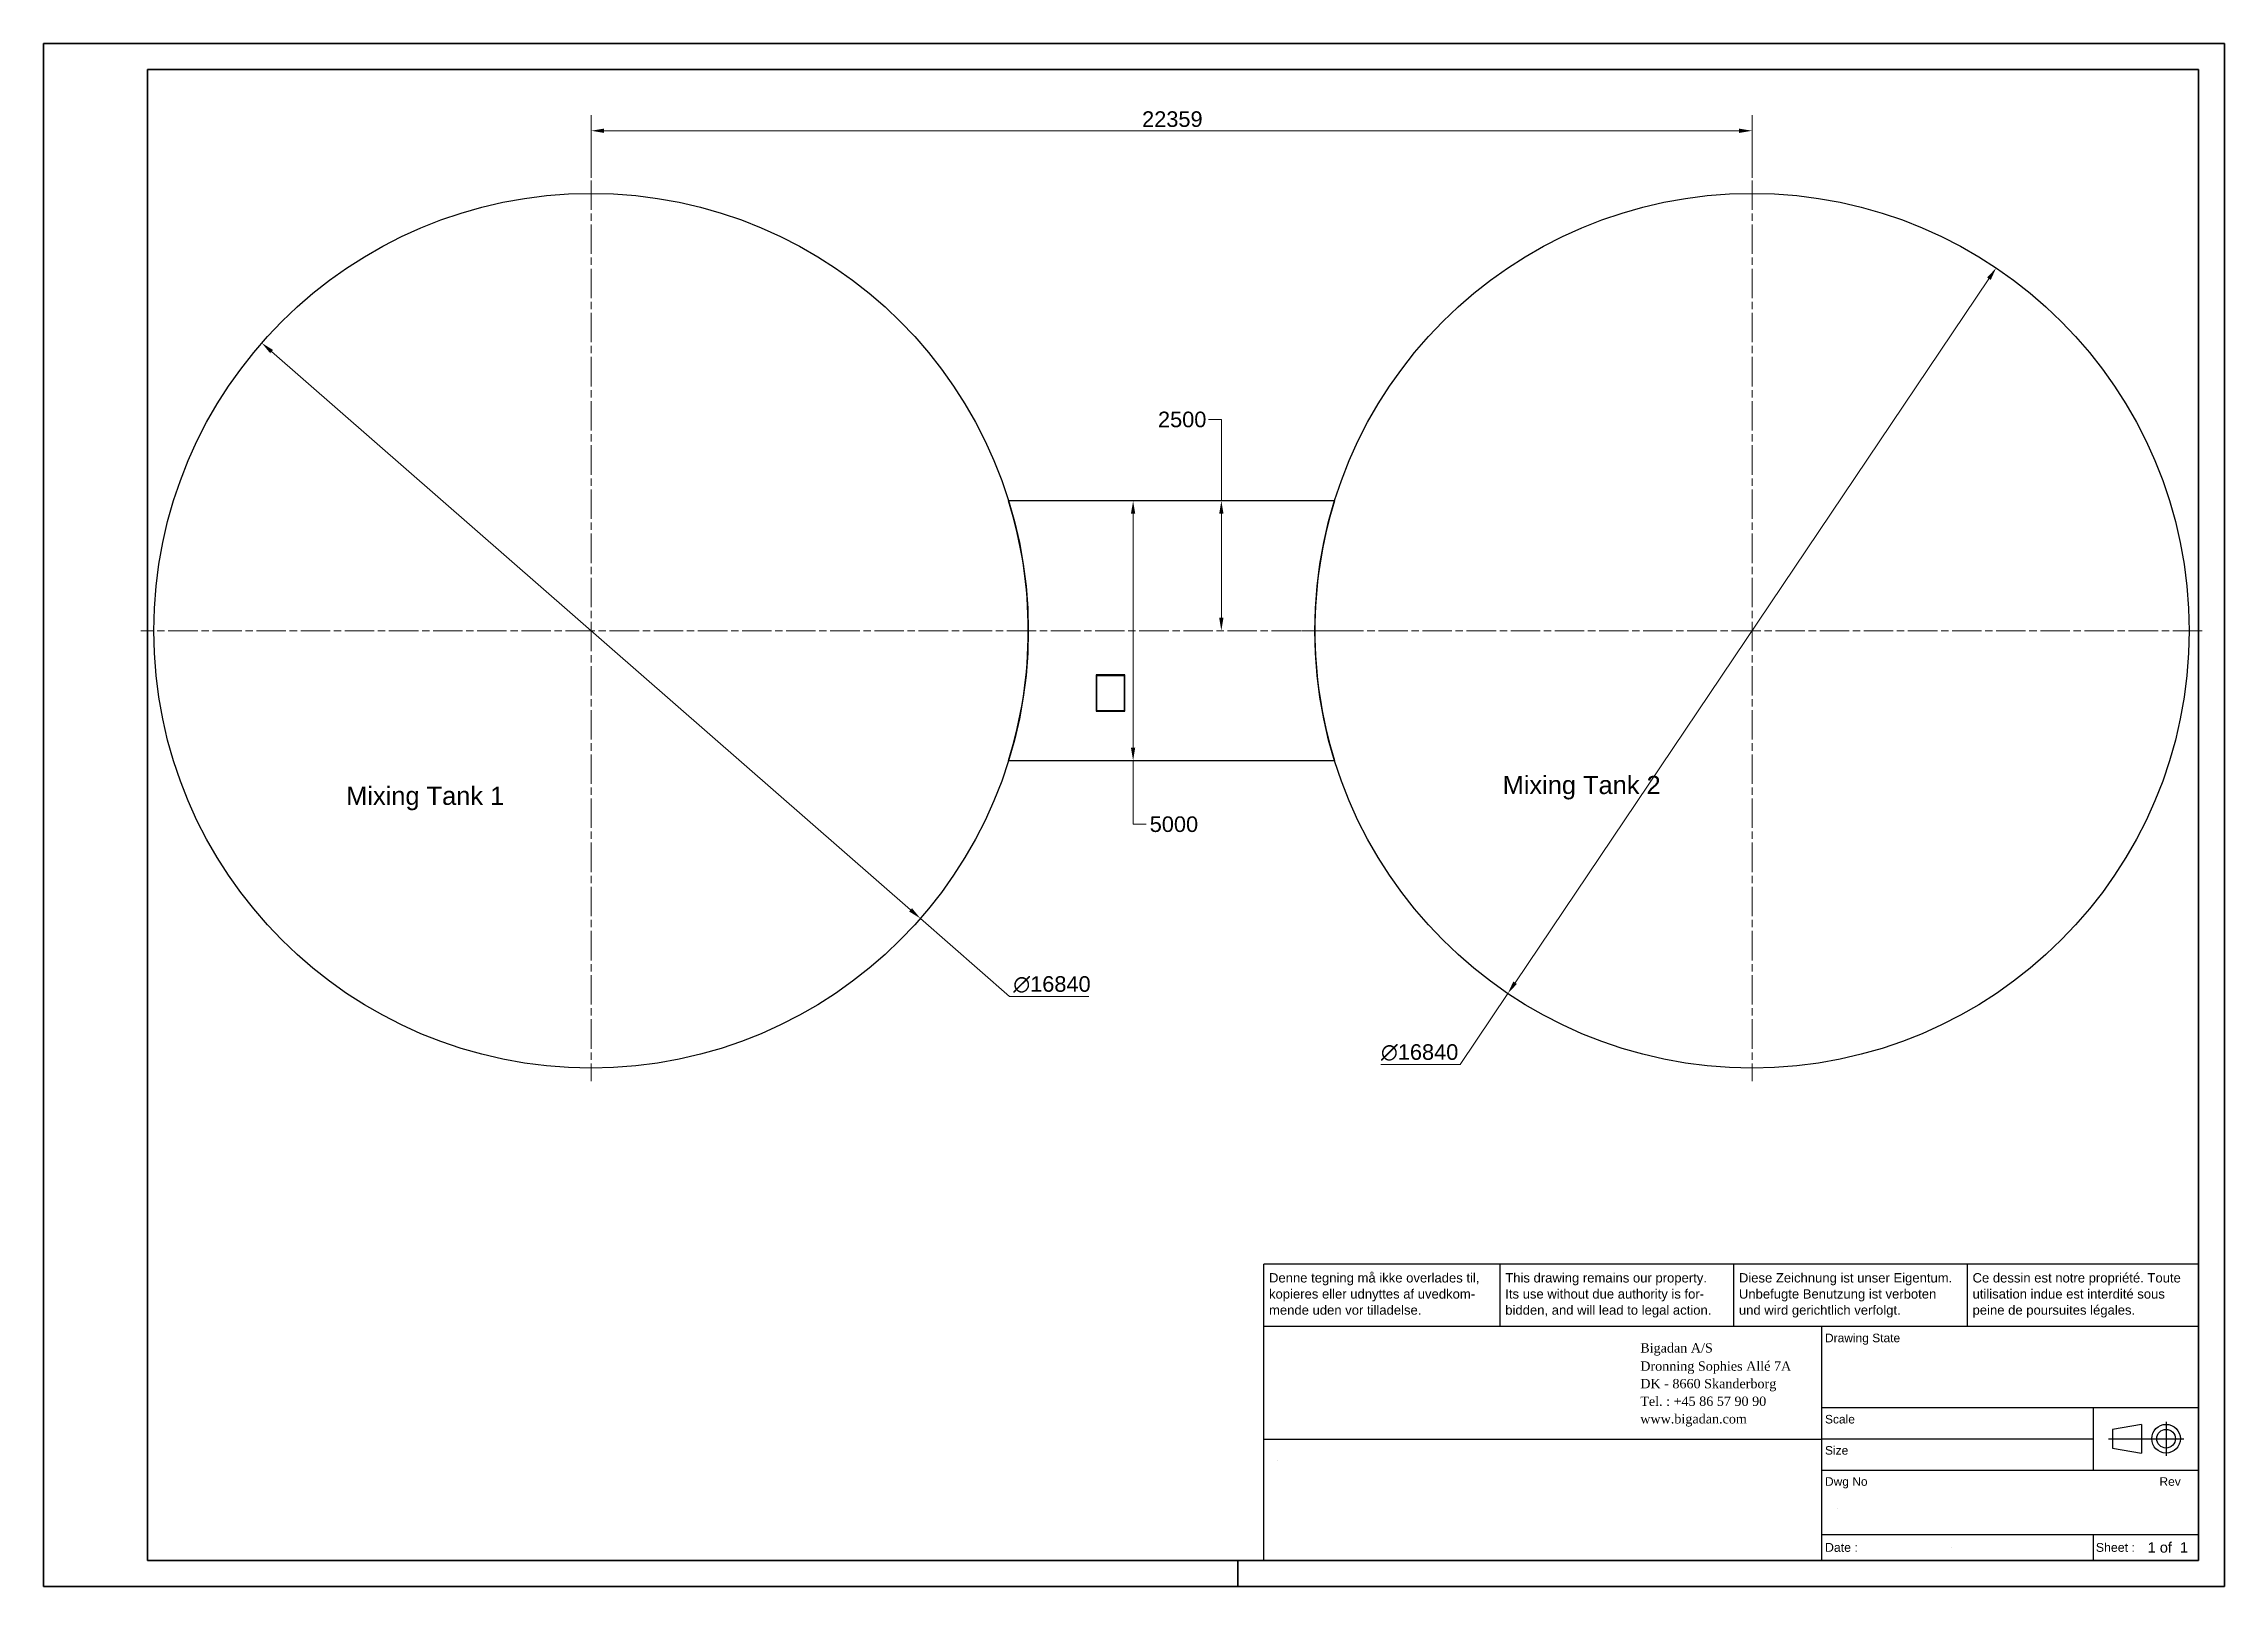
# Model space of a CAD drawing. Header units: millimetres. Extents: x 0 to 42000, y 0 to 29700.
import ezdxf
from ezdxf.enums import TextEntityAlignment as Align

# ---------------------------------------------------------------- set-up
doc = ezdxf.new("R2018")
doc.units = ezdxf.units.MM
doc.header["$LTSCALE"] = 100
doc.linetypes.add('CHAIN', pattern=[0.3543, 0.2362, -0.0295, 0.0591, -0.0295])
doc.layers.get('0').update_dxf_attribs({"lineweight": 18})
for name, color, linetype, lineweight in [('Border', 7, 'Continuous', 35), ('Center Mark', 7, 'Continuous', 18), ('Dimension', 7, 'Continuous', 18), ('Symbol', 7, 'Continuous', 18), ('Title', 7, 'Continuous', 25), ('Visible', 7, 'Continuous', 25)]:
    doc.layers.add(name, color=color, linetype=linetype, lineweight=lineweight)
doc.styles.add('Note Text', font='arial.ttf')
doc.styles.get("Standard").update_dxf_attribs({"font": 'arial.ttf'})
doc.styles.add('Text Style150', font='arial.ttf')
doc.styles.add('Text Style72', font='arial.ttf')
doc.styles.add('Text Style85', font='times.ttf')
doc.styles.add('Title', font='arial.ttf')
doc.styles.add('Title150', font='arial.ttf')
doc.styles.add('Title200', font='arial.ttf')
doc.dimstyles.new('Default - Method 2b', dxfattribs={"dimscale": 100, "dimtxt": 3, "dimasz": 2.5, "dimexe": 3, "dimexo": 0.5, "dimgap": 0.7, "dimtad": 0, "dimtoh": 1, "dimdec": 1, "dimrnd": 1e-08, "dimtxsty": 'Title', "dimcen": 0.09, "dimdle": 10, "dimclrd": 256, "dimclre": 256, "dimclrt": 7, "dimadec": 0, "dimazin": 2, "dimtfac": 0.833333, "dimtdec": 1, "dimtmove": 0, "dimatfit": 3, "dimfxl": 1, "dimtolj": 1, "dimlwd": -1, "dimlwe": -1, "dimarcsym": 0})

# ---------------------------------------------------------------- blocks, each defined once
blk = doc.blocks.new('Borders Bigadan Border')
at = {"layer": 'Border'}
for p, q in [((0, 297), (420, 297)), ((0, 0), (0, 297)), ((420, 297), (415, 297)), ((420, 297), (420, 0)), ((415, 292), (20, 292)), ((20, 292), (20, 5)), ((415, 5), (415, 292)), ((20, 5), (415, 5)), ((230, 5), (230, 0)), ((420, 0), (0, 0))]:
    blk.add_line(p, q, dxfattribs=at)
blk = doc.blocks.new('Title Blocks Title')
at = {"layer": 'Title'}
for p, q in [((205, 62), (25, 62)), ((25, 50), (25, 62)), ((70.5, 50), (70.5, 62)), ((115.5, 50), (115.5, 62)), ((160.5, 50), (160.5, 62)), ((205, 50), (25, 50)), ((25, 5), (25, 50)), ((132.5, 5), (132.5, 50)), ((205, 34.36), (132.5, 34.36)), ((184.74, 34.36), (184.74, 22.36)), ((25, 28.36), (132.5, 28.36)), ((184.74, 28.36), (132.5, 28.36)), ((132.5, 22.36), (205, 22.36)), ((132.5, 10), (205, 10)), ((184.74, 10), (184.74, 5))]:
    blk.add_line(p, q, dxfattribs=at)
at = {"layer": 'Title', "lineweight": 25}
for p, q in [((194.05, 31.19), (188.45, 30.23)), ((188.45, 30.23), (188.45, 26.63)), ((194.05, 31.19), (194.05, 25.67)), ((198.77, 31.7), (198.77, 25.16)), ((187.65, 28.43), (202.19, 28.43)), ((188.45, 26.63), (194.05, 25.67))]:
    blk.add_line(p, q, dxfattribs=at)
for radius in [2.76, 1.8]:
    blk.add_circle((198.77, 28.43), radius, dxfattribs=at)
at = {"layer": 'Title'}
for s, height, style, p in [('Denne tegning må ikke overlades til,', 1.8, 'Text Style72', (26, 58.5)), ('This drawing remains our property.', 1.8, 'Text Style72', (71.5, 58.5)), ('Diese Zeichnung ist unser Eigentum.', 1.8, 'Text Style72', (116.5, 58.5)), ('Ce dessin est notre propriété. Toute', 1.8, 'Text Style72', (161.5, 58.5)), ('kopieres eller udnyttes af uvedkom-', 1.8, 'Text Style72', (26, 55.4)), ('Its use without due authority is for-', 1.8, 'Text Style72', (71.5, 55.4)), ('Unbefugte Benutzung ist verboten', 1.8, 'Text Style72', (116.5, 55.4)), ('utilisation indue est interdité sous', 1.8, 'Text Style72', (161.5, 55.4)), ('mende uden vor tilladelse.', 1.8, 'Text Style72', (26, 52.3)), ('bidden, and will lead to legal action.', 1.8, 'Text Style72', (71.5, 52.3)), ('und wird gerichtlich verfolgt.', 1.8, 'Text Style72', (116.5, 52.3)), ('peine de poursuites légales.', 1.8, 'Text Style72', (161.5, 52.3)), ('Bigadan A/S', 1.8, 'Text Style85', (97.5, 45.01)), ('Drawing State', 1.65, 'Title150', (133.08, 47)), ('Dronning Sophies Allé 7A', 1.8, 'Text Style85', (97.5, 41.51)), ('DK - 8660 Skanderborg', 1.8, 'Text Style85', (97.5, 38.13)), ('Tel. : +45 86 57 90 90', 1.8, 'Text Style85', (97.5, 34.74)), ('www.bigadan.com', 1.8, 'Text Style85', (97.5, 31.36)), ('Scale', 1.65, 'Title150', (133.08, 31.36)), ('Size', 1.65, 'Title150', (133.08, 25.36)), ('Dwg No', 1.65, 'Title150', (133.08, 19.36)), ('Rev', 1.65, 'Title150', (197.5, 19.36))]:
    blk.add_text(s, height=height, dxfattribs=dict(at, style=style)).set_placement(p)
at = {"layer": 'Title', "style": 'Text Style150'}
for s, p in [('Sheet :', (185.24, 7.5)), ('Date :', (133.08, 7.5))]:
    blk.add_text(s, height=1.7, dxfattribs=at).set_placement(p, align=Align.MIDDLE_LEFT)
at = {"layer": 'Title', "style": 'Title200'}
blk.add_text('1 of  1', height=2, dxfattribs=at).set_placement((203, 7.5), align=Align.MIDDLE_RIGHT)
at = {"layer": 'Title', "color": 1, "true_color": 0xff0000, "insert": (169, 47.68), "char_height": 2.5, "width": 40, "attachment_point": 5, "style": 'Note Text'}
blk.add_mtext('\\fArial|b0|i0; ', dxfattribs=at)
at = {"layer": 'Title', "color": 1, "lineweight": 5, "true_color": 0xff0000, "flags": 253}
blk.add_attdef('STATUS', text='', height=6.2, dxfattribs=at).set_placement((169, 40.36), align=Align.MIDDLE_CENTER)
at = {"layer": 'Title', "lineweight": 30, "flags": 104}
for tag, height, p in [('Initial_View_Scale', 2.39, (158.62, 31.36)), ('Sheet_Size', 2.4, (158.62, 25.36)), ('REVISION_NUMBER', 3.5, (200, 15)), ('CREATION_DATE', 2, (157.5, 7.5))]:
    blk.add_attdef(tag, text='', height=height, dxfattribs=at).set_placement(p, align=Align.MIDDLE_CENTER)
for tag, p in [('PROJECT', (27.5, 24.3)), ('TITLE', (27.5, 17.3)), ('DESCRIPTION', (27.5, 10.3))]:
    blk.add_attdef(tag, text='', height=2.8, dxfattribs=at).set_placement(p, align=Align.TOP_LEFT)
blk.add_attdef('PART_NUMBER', text='', height=3.5, dxfattribs=at).set_placement((135.5, 15), align=Align.MIDDLE_LEFT)
blk = doc.blocks.new('*D26')
at = {"layer": 'Defpoints', "color": 0, "transparency": 16777216}
for p in [(32903, 28023), (10544, 27068), (32903, 27068)]:
    blk.add_point(p, dxfattribs=at)
at = {"layer": 'Dimension', "transparency": 16777216}
for p, q in [((10544, 27118), (10544, 28323)), ((32903, 27118), (32903, 28323)), ((10794, 28023), (32653, 28023))]:
    blk.add_line(p, q, dxfattribs=at)
for points in [[(10794, 28064), (10794, 27981), (10544, 28023)], [(32653, 28064), (32653, 27981), (32903, 28023)]]:
    blk.add_solid(points, dxfattribs=at)
at = {"layer": 'Dimension', "color": 7, "transparency": 16777216, "insert": (21156, 28093), "char_height": 300, "attachment_point": 7, "style": 'Title'}
blk.add_mtext('\\A1;22359', dxfattribs=at)
blk = doc.blocks.new('*D27')
at = {"layer": 'Defpoints', "color": 0, "transparency": 16777216}
for p in [(20983, 20898), (20983, 20898), (20983, 15898)]:
    blk.add_point(p, dxfattribs=at)
at = {"layer": 'Dimension', "transparency": 16777216}
for p, q in [((20983, 16148), (20983, 20648)), ((20983, 14672), (20983, 15898)), ((21233, 14672), (20983, 14672))]:
    blk.add_line(p, q, dxfattribs=at)
for points in [[(20941, 20648), (21024, 20648), (20983, 20898)], [(20941, 16148), (21024, 16148), (20983, 15898)]]:
    blk.add_solid(points, dxfattribs=at)
at = {"layer": 'Dimension', "color": 7, "transparency": 16777216, "insert": (21303, 14519), "char_height": 300, "attachment_point": 7, "style": 'Title'}
blk.add_mtext('\\A1;5000', dxfattribs=at)
blk = doc.blocks.new('*D28')
at = {"layer": 'Defpoints', "color": 0, "transparency": 16777216}
for p in [(22682, 20898), (22682, 20898), (10544, 18398)]:
    blk.add_point(p, dxfattribs=at)
at = {"layer": 'Dimension', "transparency": 16777216}
for p, q in [((22432, 22464), (22682, 22464)), ((22682, 22464), (22682, 20898)), ((22682, 18648), (22682, 20648))]:
    blk.add_line(p, q, dxfattribs=at)
for points in [[(22641, 20648), (22724, 20648), (22682, 20898)], [(22641, 18648), (22724, 18648), (22682, 18398)]]:
    blk.add_solid(points, dxfattribs=at)
at = {"layer": 'Dimension', "color": 7, "transparency": 16777216, "insert": (21462, 22311), "char_height": 300, "attachment_point": 7, "style": 'Title'}
blk.add_mtext('\\A1;2500', dxfattribs=at)
blk = doc.blocks.new('*D29')
at = {"layer": 'Defpoints', "color": 0, "transparency": 16777216}
for p in [(37605, 25382), (28200, 11413)]:
    blk.add_point(p, dxfattribs=at)
at = {"layer": 'Dimension', "transparency": 16777216}
for p, q in [((37466, 25175), (28339, 11621)), ((28200, 11413), (27280, 10047)), ((27280, 10047), (25756, 10047))]:
    blk.add_line(p, q, dxfattribs=at)
for points in [[(37431, 25198), (37500, 25151), (37605, 25382)], [(28305, 11644), (28374, 11597), (28200, 11413)]]:
    blk.add_solid(points, dxfattribs=at)
at = {"layer": 'Dimension', "color": 7, "transparency": 16777216, "insert": (25756, 10117), "char_height": 300, "attachment_point": 7, "style": 'Title'}
blk.add_mtext('\\A1;∅16840', dxfattribs=at)
blk = doc.blocks.new('*D30')
at = {"layer": 'Defpoints', "color": 0, "transparency": 16777216}
for p in [(4202, 23936), (16886, 12859)]:
    blk.add_point(p, dxfattribs=at)
at = {"layer": 'Dimension', "transparency": 16777216}
for p, q in [((4390, 23772), (16697, 13023)), ((16886, 12859), (18605, 11357)), ((18605, 11357), (20130, 11357))]:
    blk.add_line(p, q, dxfattribs=at)
for points in [[(4418, 23803), (4363, 23740), (4202, 23936)], [(16725, 13055), (16670, 12992), (16886, 12859)]]:
    blk.add_solid(points, dxfattribs=at)
at = {"layer": 'Dimension', "color": 7, "transparency": 16777216, "insert": (18675, 11427), "char_height": 300, "attachment_point": 7, "style": 'Title'}
blk.add_mtext('\\A1;∅16840', dxfattribs=at)

msp = doc.modelspace()

# ---------------------------------------------------------------- linework, layer by layer
at = {"layer": 'Center Mark', "linetype": 'CHAIN', "ltscale": 23.990969}
for p, q in [((10543.71, 27067.59), (10543.71, 9727.59)), ((32902.54, 27067.59), (32902.54, 9727.59)), ((25067.99, 18397.59), (1873.71, 18397.59)), ((41572.54, 18397.59), (24232.54, 18397.59))]:
    msp.add_line(p, q, dxfattribs=at)
at = {"layer": 'Visible'}
for p, q in [((24862.41, 20897.59), (18584.01, 20897.59)), ((20283.71, 17537.59), (20273.71, 17547.59)), ((20273.71, 17547.59), (20273.71, 16847.59)), ((20823.71, 17547.59), (20273.71, 17547.59)), ((20283.71, 16857.59), (20283.71, 17537.59)), ((20283.71, 17537.59), (20813.71, 17537.59)), ((20813.71, 17537.59), (20823.71, 17547.59)), ((20813.71, 17537.59), (20813.71, 16857.59)), ((20823.71, 16847.59), (20823.71, 17547.59)), ((20283.71, 16857.59), (20273.71, 16847.59)), ((20273.71, 16847.59), (20823.71, 16847.59)), ((20813.71, 16857.59), (20283.71, 16857.59)), ((20813.71, 16857.59), (20823.71, 16847.59)), ((18584.01, 15897.59), (24862.41, 15897.59))]:
    msp.add_line(p, q, dxfattribs=at)
for centre in [(10543.71, 18397.59), (32902.54, 18397.59)]:
    msp.add_circle(centre, 8420, dxfattribs=at)
for centre, start, end in [((10543.71, 18397.59), 342.727768, 17.272232), ((32902.71, 18397.59), 162.727768, 197.272232)]:
    msp.add_arc(centre, 8420, start, end, dxfattribs=at)

# ---------------------------------------------------------------- block references
at = {"xscale": 100, "yscale": 100, "zscale": 100}
msp.add_blockref('Borders Bigadan Border', (0, 0), dxfattribs=at)
ref = msp.add_blockref('Title Blocks Title', (21000, 0), dxfattribs=dict(xscale=100, yscale=100, zscale=100))
lines = msp.add_mtext('4003-02.1-F01', dxfattribs={"layer": 'Title', "insert": (34550, 1500), "char_height": 2.5, "attachment_point": 1})
ref.add_attrib('PART_NUMBER', '', (34550, 1500), dxfattribs={"flags": 104}).embed_mtext(lines)
lines = msp.add_mtext('25-09-2024', dxfattribs={"layer": 'Title', "insert": (36750, 750), "char_height": 2.5, "attachment_point": 1})
ref.add_attrib('CREATION_DATE', '', (36750, 750), dxfattribs={"flags": 104}).embed_mtext(lines)
lines = msp.add_mtext('Area 02 - Mixing Tank Area', dxfattribs={"layer": 'Title', "insert": (23750, 1730), "char_height": 2.5, "attachment_point": 1})
ref.add_attrib('TITLE', '', (23750, 1730), dxfattribs={"flags": 104}).embed_mtext(lines)
lines = msp.add_mtext('Foundation Layout', dxfattribs={"layer": 'Title', "insert": (23750, 1030), "char_height": 2.5, "attachment_point": 1})
ref.add_attrib('DESCRIPTION', '', (23750, 1030), dxfattribs={"flags": 104}).embed_mtext(lines)
lines = msp.add_mtext('4003 - Nurmo Bioenergia', dxfattribs={"layer": 'Title', "insert": (23750, 2430), "char_height": 2.5, "attachment_point": 1})
ref.add_attrib('PROJECT', '', (23750, 2430), dxfattribs={"flags": 104}).embed_mtext(lines)
lines = msp.add_mtext('A3 (297x420 mm)', dxfattribs={"layer": 'Title', "insert": (36862, 2536), "char_height": 2.5, "attachment_point": 1})
ref.add_attrib('Sheet_Size', '', (36862, 2536), dxfattribs={"flags": 104}).embed_mtext(lines)
lines = msp.add_mtext('1 : 100', dxfattribs={"layer": 'Title', "insert": (36862, 3136), "char_height": 2.5, "attachment_point": 1})
ref.add_attrib('Initial_View_Scale', '', (36862, 3136), dxfattribs={"flags": 104}).embed_mtext(lines)
lines = msp.add_mtext('-', dxfattribs={"layer": 'Title', "insert": (41000, 1500), "char_height": 2.5, "attachment_point": 1})
ref.add_attrib('REVISION_NUMBER', '', (41000, 1500), dxfattribs={"flags": 104}).embed_mtext(lines)
lines = msp.add_mtext('Released', dxfattribs={"layer": 'Title', "color": 1, "true_color": 0xff0000, "insert": (0, 0, 1), "char_height": 2.5, "attachment_point": 1, "rotation": 90})
ref.add_attrib('STATUS', '', (0, 0, 1), dxfattribs={"flags": 90}).embed_mtext(lines)

# ---------------------------------------------------------------- texts
at = {"layer": 'Symbol', "char_height": 350, "attachment_point": 2, "style": 'Note Text'}
for s, insert in [('\\fArial|b0|i0;{\\H350.0000;Mixing Tank 2}', (29621.62, 15603.02)), ('\\fArial|b0|i0;{\\H350.0000;Mixing Tank 1}', (7348.89, 15395.11))]:
    msp.add_mtext(s, dxfattribs=dict(at, insert=insert))

# ---------------------------------------------------------------- dimensions: what is measured, and where the dimension line sits
at = {"layer": 'Dimension'}
for base, p1, p2, angle, override, picture, middle in [((32902.54, 28022.59), (10543.71, 27067.59), (32902.54, 27067.59), 180, {"dimgap": 0.7, "dimtad": 1, "dimtoh": 0, "dimdec": 0, "dimtol": 0, "dimlim": 0, "dimtp": 0, "dimtm": 0, "dimtdec": 0, "dimtofl": 0, "dimatfit": 1}, '*D26', (21723.13, 28022.59)), ((22682.41, 20897.59), (10543.71, 18397.59), (22682.41, 20897.59), 90, {"dimgap": 0.7, "dimtih": 1, "dimtoh": 1, "dimdec": 1, "dimse1": 1, "dimse2": 1, "dimtol": 0, "dimlim": 0, "dimtp": 0, "dimtm": 0, "dimtdec": 1, "dimtofl": 0, "dimtmove": 1, "dimatfit": 2}, '*D28', (22633.26, 22463.92)), ((20982.7, 20897.59), (20982.7, 15897.59), (20982.7, 20897.59), 90, {"dimgap": 0.7, "dimtih": 1, "dimtoh": 1, "dimdec": 1, "dimse1": 1, "dimse2": 1, "dimtol": 0, "dimlim": 0, "dimtp": 0, "dimtm": 0, "dimtdec": 1, "dimtofl": 0, "dimtmove": 1, "dimatfit": 2}, '*D27', (21047.72, 14671.98))]:
    dim = msp.add_linear_dim(base=base, p1=p1, p2=p2, angle=angle, dimstyle='Default - Method 2b', override=override, dxfattribs=at)
    dim.commit()
    dim.dimension.update_dxf_attribs({"geometry": picture, "text_midpoint": middle, "dimtype": 160})
for p1, p2, picture, middle in [((37605.24, 25381.92), (28199.84, 11413.25), '*D29', (26483.04, 10047.46)), ((4201.89, 23936.33), (16885.54, 12858.84), '*D30', (19402.62, 11356.73))]:
    dim = msp.add_diameter_dim_2p(p1=p1, p2=p2, dimstyle='Default - Method 2b', override={"dimgap": 0.7, "dimtad": 1, "dimtih": 1, "dimdec": 1, "dimlfac": 1, "dimtol": 0, "dimlim": 0, "dimtp": 0, "dimtm": 0, "dimtdec": 1, "dimatfit": 2}, dxfattribs=at)
    dim.commit()
    dim.dimension.update_dxf_attribs({"geometry": picture, "text_midpoint": middle, "dimtype": 163})

doc.saveas('drawing.dxf')
